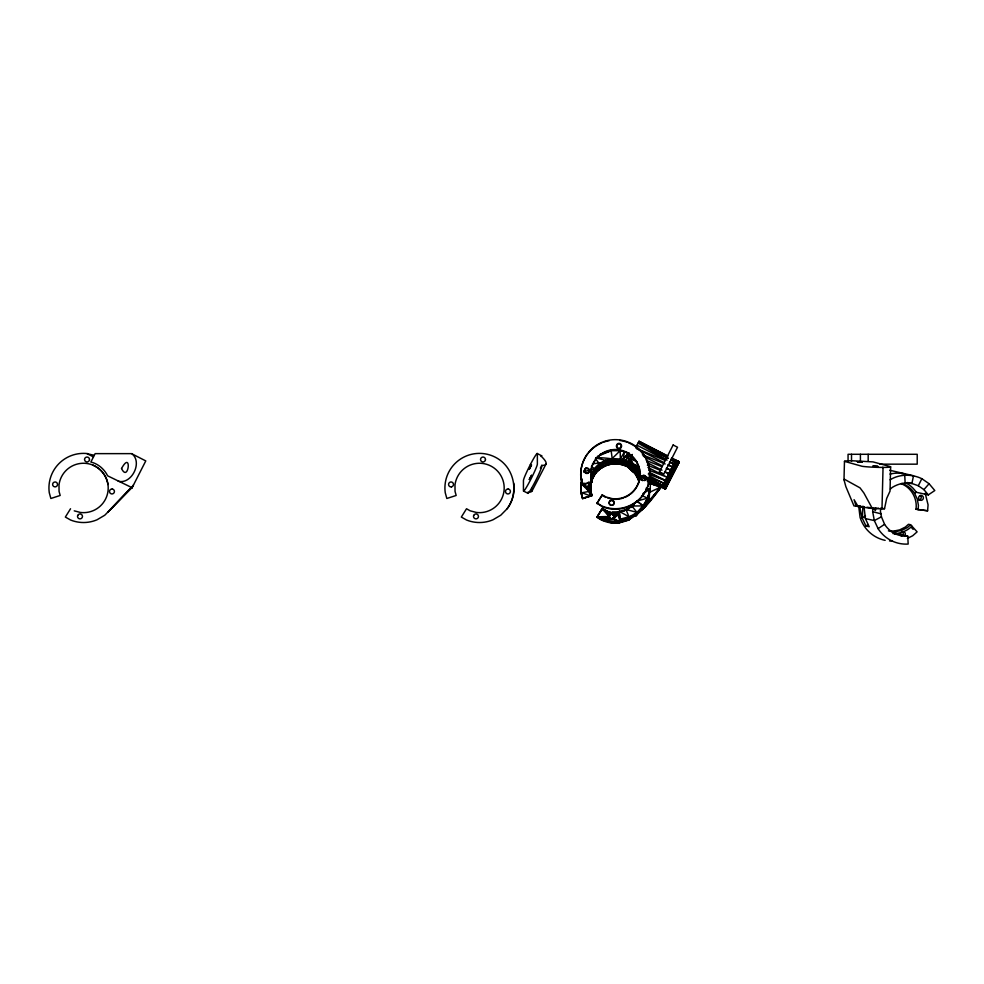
<?xml version="1.0" encoding="UTF-8"?>
<svg xmlns="http://www.w3.org/2000/svg" width="984" height="984" viewBox="0 0 984 984"><rect width="100%" height="100%" fill="white"/><g stroke="black" fill="none" stroke-linecap="round" stroke-linejoin="round"><path stroke-width="1.48" d="M627.976 462.8L627.718 463.316C612.085 460.672 592.466 466.994 590.781 485.173L589.158 485.604L590.855 484.657L590.867 491.102L581.003 492.91L581.052 483.39L585.369 486.625L581.052 483.39L585.997 486.428L588.37 486.625L589.379 484.472L588.887 482.652L588.899 485.653L591.974 495.198L590.105 495.788C590.006 493.39 585.701 483.181 590.855 484.657L590.794 491.606L591.913 495.715L582.565 498.654L581.003 492.91L581.052 483.39L583.451 483.267M592.454 463.894C609.736 461.287 630.264 459.331 640.141 476.207L636.808 468.974L628.887 461.029L633.29 464.116L640.375 474.017C631.63 452.394 594.988 453.981 590.683 477.683L592.516 478.433L589.158 485.604L589.207 483.206L588.37 486.625L588.912 491.36L585.997 486.428L587.817 486.945L590.855 484.657L590.794 489.761L585.431 486.108L591.974 495.198L582.565 498.654L581.077 492.406L590.105 495.788M590.855 484.657L590.794 491.606L591.913 495.715L582.626 498.15L581.077 492.406M649.92 484.177L649.994 481.238L647.386 481.299M865.317 516.194L862.119 517.904L860.077 508.949L860.287 506.342L853.989 505.948L845.834 486.576L844.001 479.774L844.469 461.348A15.313 1.009 2.1 0 1 852.07 460.758L872.992 461.89L890.102 466.551A15.326 1.009 2.1 0 1 883.042 467.425L879.352 467.388A15.326 1.009 2.1 0 1 862.095 466.293L844.469 461.348M856.178 506.256L854.063 499.7L858.122 506.526L872.341 508.519L881.996 508.716L883.042 467.425L882.341 467.425M881.996 508.716L884.518 508.728L886.67 498.445L890.028 491.139L890.643 466.822M637.042 461.877L630.227 458.409L633.29 464.116L636.956 467.855L640.141 476.207L637.165 471.139C637.447 465.986 630.535 463.698 630.227 458.409L635.947 460.66M862.39 518.297L862.833 506.465L863.46 506.514M591.396 466.342L594.533 468.741L590.781 476.92C594.84 466.478 606.119 460.697 616.968 461.434L618.518 463.39C628.702 464.792 637.152 472.578 639.083 482.615M634.274 505.026L625.972 509.515L619.256 511.323L618.875 514.251L613.942 515.272L614.041 517.043L613.155 514.251L602.245 508.531L596.944 517.313C624.52 535.554 647.238 506.809 661.457 486.244L655.848 493.193M622.811 464.153C610.732 462.037 596.981 466.662 592.442 478.95L589.318 484.977L590.781 485.173L592.516 478.433L590.867 480.819M614.041 516.403L613.093 514.767L602.245 508.531L596.944 517.313L602.245 508.531L609.207 515.899L609.145 517.055L610.707 513.931L618.616 512.295L619.92 522.073L628.567 520.228C639.981 510.216 652.527 497.929 649.994 481.238L647.755 482.923M884.518 508.728L880.668 508.211L880.434 511.225L881.443 516.821L884.579 524.3A26.666 26.014 -77.7 0 0 907.777 536.182L908.158 544.066A34.575 33.727 -77.7 0 1 878.097 528.654L874.321 520.548L872.673 511.692L872.931 508.052M589.379 484.153L589.318 484.977L589.293 483.513L588.899 485.653L590.855 489.245M614.041 517.043L614.102 515.887L618.875 514.251L612.54 514.447L612.171 512.295L618.616 512.295L612.097 512.812L605.873 511.151L602.183 509.036L605.566 511.495M858.688 506.133L860.09 517.461A34.575 33.727 -77.7 0 0 885.145 540.351M864.038 506.846L865.403 518.617L869.179 526.723L865.994 526.022L862.119 517.904M925.218 493.304L928.072 504.853L927.604 510.794L915.981 509.232C917.617 498.63 911.098 487.129 900.877 483.599M918.097 509.7L918.429 505.456L917.297 499.134L914.591 493.353A24.698 24.096 -77.7 0 0 901.836 483.439M631.814 507.486L631.999 506.022L636.919 501.102L643.216 505.862L642.749 509.331L619.92 522.073L610.892 522.086L602.171 519.761L597.005 516.797L609.207 516.538L609.637 518.236L610.72 518.494L609.379 517.154L597.005 516.797L602.11 520.278L605.062 520.659M584.914 486.17L584.656 485.1L581.052 483.39L584.484 484.472L584.914 486.17L584.484 483.833L581.052 483.39L588.912 491.36L587.879 486.428M587.19 487.105L587.817 486.945M618.616 512.295L612.601 513.931L613.093 514.767L618.875 514.251L612.614 518.494L602.11 520.278L605.049 520.278M627.718 463.316L625.504 463.218L627.374 463.993L624.68 465.555C630.08 465.457 632.183 475.592 636.771 472.111L638.764 475.506L635.639 469.417L631.642 465.912L631.543 466.687L626.365 465.973L634.889 472.96L638.616 474.854M609.145 517.055L609.207 515.899M616.968 461.434L618.518 463.39L624.68 465.555L618.456 463.894L616.587 459.799M605.935 510.647L611.335 513.771L609.145 516.403L609.379 515.272L602.245 508.531L610.707 513.931M611.974 513.771L611.335 513.771M619.256 511.323L620.301 519.146L619.858 522.578L610.83 522.59L602.171 519.761L611.986 518.654L619.92 522.073L619.256 511.323L629.01 516.797L636.377 515.714L643.216 505.862L636.919 501.102L647.693 498.088L647.411 500.241L642.933 508.015L647.693 498.088L641.605 495.579M630.277 468.765L632.183 467.326L631.642 465.912L636.574 470.819L640.141 476.207L636.636 470.327L631.654 465.776M635.16 473.341L638.075 478.876L634.815 472.91L638.665 475.383L638.075 478.876L635.443 473.722L636.636 470.327C625.984 459.774 610.326 457.855 596.083 457.634M582.565 484.989L581.077 478.728A34.575 34.526 7.4 0 1 616.784 439.676A34.575 34.526 7.4 0 1 649.108 481.594A34.575 34.526 7.4 0 1 602.171 506.096L597.017 503.132L602.245 494.854L605.935 496.969L612.171 498.63A24.698 24.662 7.4 0 0 639.834 477.351A24.698 24.662 7.4 0 0 618.518 449.713A24.698 24.662 7.4 0 0 590.855 470.992L590.794 477.941L591.913 482.049L582.565 484.989L581.003 479.245A34.575 34.526 7.4 0 1 587.805 453.71M591.913 482.049L590.867 477.424M595.431 458.606L599.441 463.821L599.072 466.736L594.152 471.656L590.683 477.683L595.726 472.861L594.152 471.656L594.533 468.741L583.758 471.754L586.009 467.855M628.444 442.763A34.575 34.526 7.4 0 1 647.251 487.855A34.575 34.526 7.4 0 1 602.11 506.612L597.017 503.132M595.984 457.904L605.467 460.327L605.787 465.58L600.203 468.814L595.726 472.861L592.442 478.95M596.944 503.636L602.245 494.854M599.822 454.546L611.138 450.697L612.196 458.519L611.999 463.907L599.072 466.736L600.203 468.814M599.072 466.736L605.086 463.255L618.456 463.894L618.715 461.914L624.422 461.398M632.036 462.849C632.454 467.646 639.661 468.987 640.424 474.116M625.627 520.241L628.567 520.228L629.01 516.797L625.972 509.515L623.61 511.09M636.377 515.714L636.82 512.283L631.999 506.022L643.192 505.899L642.749 509.331L662.773 485.469L649.6 478.728M645.934 489.466L650.006 489.368L647.411 500.241L650.006 489.368L646.094 488.248M584.656 485.1L584.484 484.472M589.305 484.78L589.059 485.37L589.207 483.206L588.899 485.653L589.072 483.919M607.669 511.631L609.92 511.963M613.155 514.251L613.549 515.222L618.875 514.251L614.102 516.526L613.881 517.67L614.102 515.887L613.549 518.224L611.925 519.171L597.005 516.797L609.637 518.236L609.207 516.538L602.245 508.531L609.625 515.222L610.08 514.767M610.72 518.494L611.273 519.171L597.005 516.797L610.092 518.679L609.699 517.719M612.54 518.998L613.942 517.154L618.875 514.251L614.102 516.206M613.093 518.679L618.875 514.251M613.622 517.707L613.942 517.154M613.942 515.272L613.61 514.706M634.963 502.824L631.261 506.981L634.963 502.824L630.412 507.387L625.947 509.97M609.145 516.403L609.699 514.718M584.656 483.218L584.422 484.989L584.582 483.722M582.011 479.946L580.99 483.907L582.221 479.036M661.346 486.354L642.749 509.331L647.312 501.004L649.625 489.294M627.398 463.956L627.103 464.522L629.489 465.739M589.158 484.952L589.207 483.206L589.268 483.87M640.855 476.576L663.61 488.187L678.259 461.287L679.292 461.816L665.369 489.085L678.259 461.287L671.691 457.929M679.292 461.816L665.245 489.023L678.825 461.57L664.889 488.851L663.61 488.187L677.533 460.918L662.761 487.757L676.684 460.475L661.838 487.289L655.922 484.263M921.836 478.691L929.081 483.722L934.8 490.536L928.318 494.891L923.914 489.638L918.318 485.752L921.836 478.691C911.848 473.907 899.597 473.919 890.077 479.811M630.436 458.003L631.728 455.469L628.764 455.961L625.885 460.291L625.603 462.443L623.327 459.614L620.4 461.066L620.166 450.684L611.138 450.697L597.374 456.416M665.369 489.085L679.169 461.754L670.608 478.003M627.165 464.399L627.632 463.501L631.027 465.432L626.365 465.973L627.583 463.587L625.885 460.291L628.887 453.009L628.493 461.791L626.205 466.281L631.027 465.432L635.639 469.417L627.583 463.587L627.251 464.448L629.305 465.567L627.103 464.522M631.445 456.022L632.036 454.879M636.599 445.924L635.799 447.486M651.482 481.963L662.084 486.822L640.855 475.985L646.328 478.359M664.717 471.57L668.812 473.648L667.681 475.85M131.856 488.187L145.78 460.918L131.536 453.636L95.14 453.636L90.86 462.037C98.117 463.759 104.353 469.147 107.625 475.813L132.09 487.72M632.245 454.448L628.493 461.791L637.165 471.139L636.636 470.327M635.615 447.868L638.997 441.238L667.89 455.998M648.677 477.302L663.88 483.292L665.332 480.475L649.305 472.295M666.328 468.433L670.608 470.118L672.293 466.834L668.197 464.743M651.531 481.976L661.838 487.289L675.774 460.02M664.335 488.556L678.259 461.287M665.245 489.023L679.169 461.754M675.528 460.475L671.445 458.396L675.528 460.475L673.732 464.005L669.489 462.234M669.095 473.083L669.932 471.459M540.364 468.089L541.754 465.395A64.452 9.963 27.4 0 0 541.754 456.81L541.754 455.949A15.313 1.205 -63.3 0 0 540.831 456.416M532.11 490.844L546.034 463.993M590.683 477.683L599.441 463.821M664.889 488.851L669.181 480.721M674.471 469.663L678.099 462.923M507.092 508.789C518.334 494.091 515.161 471.41 500.327 460.364A34.575 34.575 0 0 0 445.248 492.738L446.834 498.482L456.17 495.469L455.038 491.373L454.989 484.928A24.698 24.698 0 0 1 482.529 463.439A24.698 24.698 0 0 1 504.005 490.979A24.698 24.698 0 0 1 476.465 512.467L470.217 510.844L466.527 508.753L461.336 517.067L466.514 519.995A34.575 34.575 0 0 0 492.972 519.798L500.758 515.222L507.092 508.789A34.575 34.575 0 0 0 513.734 483.169M618.026 462.271L617.534 461.434L618.518 463.39L619.354 461.914M660.485 487.191L649.612 483.279L660.768 486.711L650.227 481.361L660.485 487.191L649.625 492.295L648.911 501.434L642.835 508.789L660.842 486.748L642.749 509.331L646.5 502.824M70.54 508.753L65.35 517.067L70.54 519.995A34.575 34.575 0 0 0 96.998 519.798L104.771 515.222L132.36 487.203M642.749 509.331L648.911 501.434L647.312 501.004M634.815 471.188L630.855 469.159L634.84 473.316L637.374 473.156L638.764 475.506L638.026 474.263M923.914 489.638L929.081 483.722M618.518 463.39L620.99 460.967M130.626 488.027L107.945 512L132.791 486.354M132.545 485.998L133.467 485.026M642.97 507.609C637.238 514.595 629.145 519.515 620.117 520.61L618.936 513.759L619.92 522.073L602.171 519.761M612.196 458.519L620.166 450.684L627.435 452.628M890.434 489.011L892.304 487.375A31.328 30.553 -77.7 0 1 905.132 482.996L911.91 483.488L918.318 485.752M907.383 538.396L912.685 535.763L917.113 531.864L910.606 524.743L907.445 527.535L901.762 530.364L895.563 531.594A24.698 24.096 -77.7 0 1 890.532 531.36M911.91 526.169C907.654 530.61 901.701 532.934 895.661 533.562A26.666 26.014 -77.7 0 1 892.943 533.586M631.642 465.912L634.864 472.923L636.476 471.594L638.764 475.506M844.001 479.774L844.555 479.319L860.016 487.855L863.89 492.996L872.341 508.519M649.44 499.737L652.724 497.055M626.365 465.973L630.191 464.989L635.639 469.417L629.194 464.448L630.289 468.618M620.818 461.176L628.887 453.009L621.088 461.25L623.167 459.577L624.533 451.841L620.363 458.827L620.08 460.979L605.467 460.327M865.994 526.022L868.159 524.57M914.591 493.353L916.215 492.258L928.318 494.891M878.097 528.654L884.579 524.3M639.403 475.592L635.443 473.722L637.079 472.64M642.786 493.648L650.006 489.368M600.277 468.298L594.152 471.656L599.17 465.961L605.185 462.48L611.913 460.672M881.443 516.821L874.321 520.548L865.403 518.617M626.218 509.933L628.973 508.58M639.108 482.406L638.136 478.372L639.969 477.609L638.665 475.383M589.195 484.288L589.195 485.038M874.579 508.617L875.883 508.113L875.354 510.524L873.78 508.912M628.764 455.961L631.9 455.137M624.754 465.038L627.312 464.104L625.504 463.218M582.626 484.472L591.974 481.533M635.443 473.722L637.374 473.156M626.033 461.828L623.204 462.603L620.473 461.939M622.343 511.286L624.84 510.61M619.588 516.698L620.301 519.146L629.01 516.797M627.128 462.086L623.204 462.603L626.98 462.369M636.476 471.594L630.338 468.249L632.823 467.953L636.574 470.819L640.067 476.846M620.301 461.828L624.582 461.447M620.535 461.422L624.705 461.238M863.472 506.576L858.122 506.526M878.589 508.371C880.126 508.408 864.481 508.138 871.787 508.027M860.287 506.342L857.408 506.391L860.274 506.6L859.536 506.379M94.279 455.334L87.01 453.649L93.468 456.92M879.647 464.165L917.211 464.165L917.211 454.288L848.06 454.288L848.06 461.336M859.057 506.649L863.546 506.748M625.689 520.056L628.567 520.228L620.301 519.146M625.541 520.044L628.567 520.228M612.171 512.295L618.542 512.799M915.981 509.232L927.604 510.794M610.867 462.984L618.456 463.894M615.418 522L619.858 522.578M867.002 507.252L871.455 507.855M907.445 482.517L911.91 483.488L913.496 475.752L889.757 470.254M910.606 524.743L908.49 524.288L905.329 527.08L899.634 529.896L893.447 531.126A24.698 24.096 -77.7 0 1 888.404 530.905M907.777 536.182L895.661 533.562L895.563 531.594M634.901 472.8L638.136 478.372L640.301 478.827M625.972 509.515L636.82 512.283M872.673 511.692L880.901 513.808M54.157 486.723L55.424 486.883A2.472 2.472 0 0 0 56.014 482.148L55.387 481.988A2.472 2.472 0 0 0 53.591 486.416M74.243 510.844L80.479 512.467A24.698 24.698 0 0 0 108.019 490.979A24.698 24.698 0 0 0 86.543 463.439A24.698 24.698 0 0 0 59.003 484.928L59.052 491.373L60.184 495.469L50.861 498.482L49.274 492.738A34.575 34.575 0 0 1 87.76 453.636M618.087 461.754L618.715 461.914M607.669 497.966L612.097 499.146A24.698 24.662 7.4 0 0 623.573 497.916M118.154 481.188C131.389 484.891 142.84 462.468 132.077 453.919M900.298 473.009L902.291 473.722M630.338 468.249L636.574 470.819M648.259 474.005L665.332 480.475L649.12 473.255M632.823 467.953L634.815 472.91L638.801 474.436M638.911 466.293L633.29 464.116L638.628 466.846M648.739 470.106L667.004 477.178L647.939 467.449M646.316 460.524L662.035 466.736M647.374 465.186L660.239 470.266M664.52 471.963L668.812 473.648M642.38 454.793L665.172 463.968M668.013 465.112L672.293 466.834M583.758 471.754L587.411 473.267M636.931 448.642L665.233 460.463M639.145 482.099L638.136 478.372L640.436 479.356M649.071 479.54L662.773 485.469L643.044 475.444M650.547 482.554L658.296 485.961M639.661 469.048L636.956 467.855L638.296 470.229M634.852 472.935L638.899 474.731M632.835 471.028L638.358 473.538M640.941 476.613L662.084 486.822M612.614 518.494L619.92 522.073L613.167 518.162M537.129 453.501L541.52 455.715M523.673 491.139L528.076 493.353M667.361 456.305L638.751 441.705L668.161 458.113M668.025 458.359L638.062 443.058L667.127 460.131M670.756 459.749L674.839 461.84L670.83 459.602M636.956 445.235L665.565 459.836M669.649 461.927L673.732 464.005L669.772 461.68M636.869 448.753L664.114 462.664M643.364 456.219L662.441 465.949M666.525 468.04L670.608 470.118M647.017 462.529L661.998 470.18M659.44 471.803L662.749 473.488M649.071 475.727L663.88 483.292M644.323 476.047L646.968 477.388M638.997 441.238L667.41 456.207M650.436 482.64L653.954 484.62M92.779 465.063C100.786 468.458 106.629 475.948 107.969 484.534M602.183 495.37L605.873 497.486M602.183 509.036L605.812 511.36M605.873 511.151L602.245 508.531L609.293 515.579M637.165 471.139L627.583 463.587L629.477 465.493M638.136 478.372L639.981 480.18M588.37 482.701L588.826 483.156L588.432 482.197M911.282 527.338L913.14 529.367M661.223 486.391L661.838 487.289M610.154 518.174L610.646 518.998M636.857 468.667L640.35 474.682M586.612 486.6L588.912 491.36L587.264 486.6M586.944 486.6L588.912 491.36M631.027 465.432L631.543 466.687M617.066 460.979L617.46 461.939M584.976 485.653L585.369 486.625M641.187 477.781L641.839 480.192M588.887 482.652L589.145 483.722M900.655 534.89L900.544 534.25A2.472 2.411 -77.7 0 1 904.972 532.738L905.243 533.316A2.472 2.411 -77.7 0 1 904.739 535.739M904.739 475.124L905.132 482.996M868.183 454.288L868.183 461.336M860.41 454.288L860.41 461.336M851.517 454.288L851.517 461.336M541.754 465.395L541.754 466.256A15.313 1.205 -63.3 0 1 534.792 482.344A15.313 1.205 -63.3 0 1 527.83 493.119L527.83 492.258A64.452 9.963 27.4 0 0 531.741 488.458M892.476 541.04A34.575 33.727 -77.7 0 1 889.511 540.954M920.458 495.579A2.472 2.411 -77.7 0 1 919.585 499.761L918.97 499.884A2.472 2.411 -77.7 0 1 918.343 499.847M902.439 531.791A2.472 2.411 -77.7 0 1 902.845 532.283L903.115 532.861A2.472 2.411 -77.7 0 1 902.131 535.702M901.332 535.948A2.472 2.411 -77.7 0 1 900.926 535.468M865.428 516.821A2.472 2.411 -77.7 0 1 865.366 515.554M906.202 483.119A26.666 26.014 -77.7 0 1 916.215 492.258M889.979 474.079A34.538 33.69 -77.7 0 1 904.567 473.808M898.847 534.25A26.666 26.014 -77.7 0 1 894.764 534.177M590.781 471.508A24.698 24.662 7.4 0 1 627.583 453.304A24.698 24.662 7.4 0 1 630.35 494.226M629.305 494.989A24.698 24.662 7.4 0 1 624.779 497.461M612.54 505.333A2.472 2.472 0 0 0 614.041 503.377L614.102 502.221A2.472 2.472 0 0 0 609.379 501.606L609.207 502.221A2.472 2.472 0 0 0 611.347 504.989A2.472 2.472 0 0 0 614.114 502.861M610.658 505.333A2.472 2.472 0 0 1 609.145 502.738L609.305 502.111A2.472 2.472 0 0 1 614.041 502.726M644.631 480.647A2.472 2.472 0 0 0 644.003 475.924L643.364 475.936A2.472 2.472 0 0 0 641.728 479.884M642.749 480.659A2.472 2.472 0 0 1 642.183 480.34M588.37 472.947A2.472 2.472 0 0 0 587.805 468.716L587.19 468.556A2.472 2.472 0 0 0 585.369 472.96M587.817 473.267A2.472 2.472 0 0 1 587.19 473.439L586.55 473.439A2.472 2.472 0 0 1 585.923 473.279M618.641 448.766A2.472 2.472 0 0 0 621.248 447.253L621.482 446.121A2.472 2.472 0 0 0 619.342 443.353A2.472 2.472 0 0 0 616.574 445.481L616.513 446.638A2.472 2.472 0 0 0 617.46 448.273M616.513 445.998A2.472 2.472 0 0 1 619.28 443.87A2.472 2.472 0 0 1 621.408 446.638M621.31 446.748A2.472 2.472 0 0 1 616.587 446.133M588.739 452.542A34.575 34.526 7.4 0 1 601.987 442.812M603.376 442.259A34.575 34.526 7.4 0 1 609.219 440.684M619.723 440.451A34.575 34.526 7.4 0 1 627.054 442.222M121.536 468.495C128.683 483.464 132.127 449.282 121.536 468.495M529.318 469.171L531.483 464.989L529.318 469.171M529.318 479.466L531.52 475.321L529.318 479.466M89.483 459.823L89.323 460.451A2.472 2.472 0 0 1 84.587 459.86L84.575 459.221A2.472 2.472 0 0 1 87.33 457.068A2.472 2.472 0 0 1 89.483 459.823M77.711 515.456L77.551 516.083A2.472 2.472 0 0 0 79.692 518.839A2.472 2.472 0 0 0 82.447 516.686L82.447 516.047A2.472 2.472 0 0 0 77.711 515.456M485.456 459.823L485.296 460.451A2.472 2.472 0 0 1 480.561 459.86L480.561 459.221A2.472 2.472 0 0 1 483.316 457.068A2.472 2.472 0 0 1 485.456 459.823M473.685 515.456L473.525 516.083A2.472 2.472 0 0 0 475.678 518.839A2.472 2.472 0 0 0 478.433 516.686L478.421 516.047A2.472 2.472 0 0 0 473.685 515.456M530.401 464.509L528.592 468.077A15.313 1.205 -63.3 0 0 523.439 480.598L523.439 490.905A15.313 1.205 -63.3 0 0 530.401 480.131A15.313 1.205 -63.3 0 0 537.362 464.042L537.362 453.735A15.313 1.205 -63.3 0 0 532.196 461.127L530.401 464.509M673.13 445.002L659.206 472.271L663.61 474.522L677.533 447.24L673.13 445.002M631.913 463.759L628.493 461.791L637.201 469.688L631.913 463.759M920.224 495.542L919.659 495.825A2.472 2.411 -77.7 0 0 921.086 500.352L921.713 500.229A2.472 2.411 -77.7 0 0 923.263 497.104A2.472 2.411 -77.7 0 0 920.224 495.542M857.421 461.791L862.279 462.013L857.421 461.791M872.968 466.145L877.826 466.367L872.968 466.145M112.25 489.023L111.598 489.023A2.472 2.472 0 0 0 111.02 493.759L111.647 493.919A2.472 2.472 0 0 0 114.402 491.766A2.472 2.472 0 0 0 112.25 489.023M451.398 486.883L450.758 486.896A2.472 2.472 0 0 1 448.606 484.14A2.472 2.472 0 0 1 451.361 481.988L451.988 482.148A2.472 2.472 0 0 1 451.398 486.883M508.224 489.023L507.584 489.023A2.472 2.472 0 0 0 506.994 493.759L507.621 493.919A2.472 2.472 0 0 0 510.376 491.766A2.472 2.472 0 0 0 508.224 489.023M587.264 472.923L586.612 472.935A2.472 2.472 0 0 1 584.484 470.168A2.472 2.472 0 0 1 587.251 468.04L587.879 468.199A2.472 2.472 0 0 1 587.264 472.923M644.077 475.42L643.425 475.42A2.472 2.472 0 0 0 642.81 480.143L643.438 480.303A2.472 2.472 0 0 0 646.205 478.175A2.472 2.472 0 0 0 644.077 475.42"/></g></svg>
